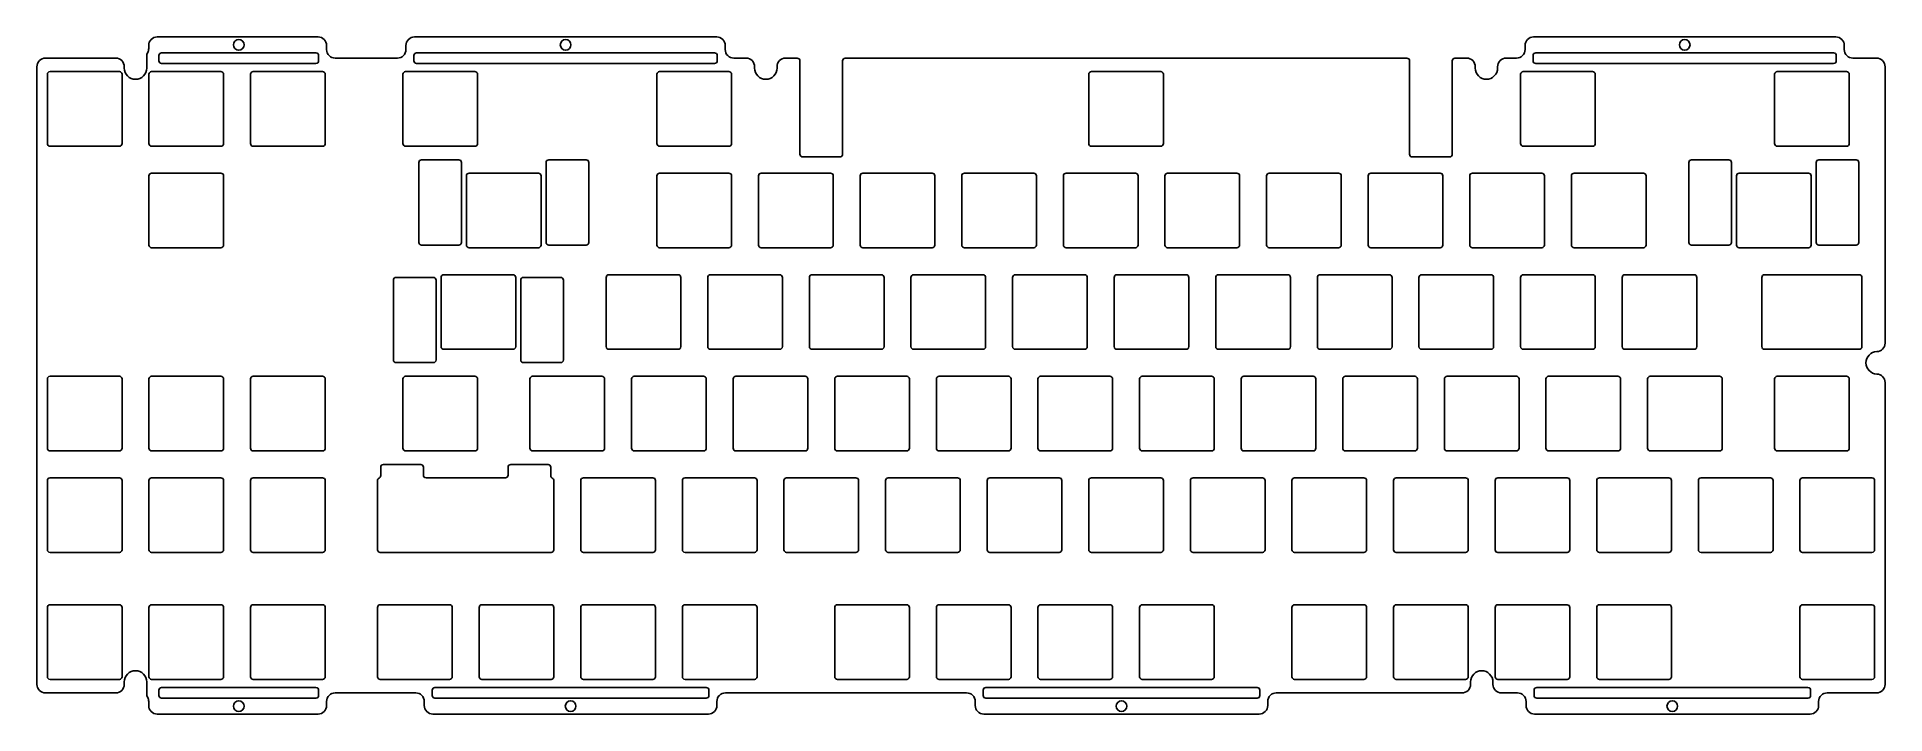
# Model space of a CAD drawing. Header units: millimetres. Extents: x -347 to -1, y -4 to 123.
import ezdxf

# ---------------------------------------------------------------- set-up
doc = ezdxf.new("R2010")
doc.units = ezdxf.units.MM
doc.layers.get('0').update_dxf_attribs({"linetype": 'CONTINUOUS'})

msp = doc.modelspace()

# ---------------------------------------------------------------- linework, layer by layer
for points in [[(-81.72, 118.56), (-81.72, 101.04, -0.414214), (-82.22, 100.54), (-89.23, 100.54, -0.414214), (-89.73, 101.04), (-89.73, 118.56, 0.414214), (-90.23, 119.06), (-195.52, 119.06, 0.414214), (-196.02, 118.56), (-196.02, 101.04, -0.414214), (-196.53, 100.54), (-203.53, 100.54, -0.414214), (-204.03, 101.04), (-204.03, 118.56, 0.414214), (-204.53, 119.06), (-206.73, 119.06, 0.414214), (-208.33, 117.46), (-208.33, 117.2, -1), (-212.53, 117.2), (-212.53, 117.46, 0.414214), (-214.13, 119.06), (-216.44, 119.06, -0.414214), (-218.04, 120.66), (-218.04, 121.44, 0.414214), (-219.64, 123.04), (-276.3, 123.04, 0.414214), (-277.9, 121.44), (-277.9, 120.66, -0.414214), (-279.5, 119.06), (-291.18, 119.06, -0.414213), (-292.78, 120.66), (-292.78, 121.44, 0.414213), (-294.38, 123.04), (-324.54, 123.04, 0.414214), (-326.14, 121.44), (-326.14, 120.85, -0.122858), (-326.33, 120.1, 0.122858), (-326.51, 119.35), (-326.51, 117.2, -1), (-330.71, 117.2), (-330.71, 117.46, 0.414214), (-332.31, 119.06), (-345.49, 119.06, 0.414214), (-347.09, 117.46), (-347.09, 1.6, 0.414214), (-345.49, 0), (-332.31, 0, 0.414214), (-330.71, 1.6), (-330.71, 2.05, -1), (-326.51, 2.05), (-326.51, -0.1, 0.122858), (-326.33, -0.85, -0.122858), (-326.14, -1.6), (-326.14, -2.38, 0.414214), (-324.54, -3.98), (-294.38, -3.98, 0.414214), (-292.78, -2.38), (-292.78, -1.6, -0.414214), (-291.18, 0), (-276.06, 0, -0.414214), (-274.46, -1.6), (-274.46, -2.38, 0.414214), (-272.86, -3.98), (-221.2, -3.98, 0.414214), (-219.6, -2.38), (-219.6, -1.6, -0.414214), (-218, 0), (-172.77, 0, -0.414214), (-171.17, -1.6), (-171.17, -2.38, 0.414214), (-169.57, -3.98), (-117.91, -3.98, 0.414214), (-116.31, -2.38), (-116.31, -1.6, -0.414214), (-114.71, 0), (-79.9, 0, 0.414214), (-78.3, 1.6), (-78.3, 2.05, -1), (-74.1, 2.05), (-74.1, 1.6, 0.414214), (-72.5, 0), (-69.49, 0, -0.414214), (-67.89, -1.6), (-67.89, -2.38, 0.414214), (-66.29, -3.98), (-14.62, -3.98, 0.414214), (-13.02, -2.38), (-13.02, -1.6, -0.414214), (-11.42, 0), (-2.18, 0, 0.414214), (-0.57, 1.6), (-0.57, 58.21, 0.404371), (-2.12, 59.81, -0.966833), (-2.12, 64.01, 0.404371), (-0.57, 65.61), (-0.57, 117.46, 0.414214), (-2.18, 119.06), (-6.61, 119.06, -0.414214), (-8.21, 120.66), (-8.21, 121.44, 0.414214), (-9.81, 123.04), (-66.47, 123.04, 0.414214), (-68.07, 121.44), (-68.07, 120.66, -0.414214), (-69.67, 119.06), (-71.62, 119.06, 0.414214), (-73.22, 117.46), (-73.22, 117.2, -1), (-77.42, 117.2), (-77.42, 117.46, 0.414214), (-79.02, 119.06), (-81.22, 119.06, 0.414214)], [(-294.27, 119.56), (-294.27, 118.56, -0.414214), (-294.77, 118.06), (-323.72, 118.06, -0.414214), (-324.22, 118.56), (-324.22, 119.56, -0.414214), (-323.72, 120.06), (-294.77, 120.06, -0.414214)], [(-219.54, 119.56), (-219.54, 118.56, -0.414214), (-220.04, 118.06), (-275.9, 118.06, -0.414214), (-276.4, 118.56), (-276.4, 119.56, -0.414214), (-275.9, 120.06), (-220.04, 120.06, -0.414214)], [(-66.57, 118.56), (-66.57, 119.56, -0.414214), (-66.07, 120.06), (-10.21, 120.06, -0.414214), (-9.71, 119.56), (-9.71, 118.56, -0.414214), (-10.21, 118.06), (-66.07, 118.06, -0.414214)], [(-331.64, 102.54), (-344.64, 102.54, -0.414214), (-345.14, 103.04), (-345.14, 116.04, -0.414214), (-344.64, 116.54), (-331.64, 116.54, -0.414214), (-331.14, 116.04), (-331.14, 103.04, -0.414214)], [(-312.59, 102.54), (-325.59, 102.54, -0.414214), (-326.09, 103.04), (-326.09, 116.04, -0.414214), (-325.59, 116.54), (-312.59, 116.54, -0.414214), (-312.09, 116.04), (-312.09, 103.04, -0.414214)], [(-307.04, 103.04), (-307.04, 116.04, -0.414214), (-306.54, 116.54), (-293.54, 116.54, -0.414214), (-293.04, 116.04), (-293.04, 103.04, -0.414214), (-293.54, 102.54), (-306.54, 102.54, -0.414214)], [(-264.46, 116.04), (-264.46, 103.04, -0.414214), (-264.96, 102.54), (-277.96, 102.54, -0.414214), (-278.46, 103.04), (-278.46, 116.04, -0.414214), (-277.96, 116.54), (-264.96, 116.54, -0.414214)], [(-216.84, 116.04), (-216.84, 103.04, -0.414214), (-217.34, 102.54), (-230.34, 102.54, -0.414214), (-230.84, 103.04), (-230.84, 116.04, -0.414214), (-230.34, 116.54), (-217.34, 116.54, -0.414214)], [(-136.38, 102.54), (-149.38, 102.54, -0.414214), (-149.88, 103.04), (-149.88, 116.04, -0.414214), (-149.38, 116.54), (-136.38, 116.54, -0.414214), (-135.88, 116.04), (-135.88, 103.04, -0.414214)], [(-54.91, 116.04), (-54.91, 103.04, -0.414214), (-55.41, 102.54), (-68.41, 102.54, -0.414214), (-68.91, 103.04), (-68.91, 116.04, -0.414214), (-68.41, 116.54), (-55.41, 116.54, -0.414214)], [(-7.29, 116.04), (-7.29, 103.04, -0.414214), (-7.79, 102.54), (-20.79, 102.54, -0.414214), (-21.29, 103.04), (-21.29, 116.04, -0.414214), (-20.79, 116.54), (-7.79, 116.54, -0.414214)], [(-326.09, 83.99), (-326.09, 96.99, -0.414214), (-325.59, 97.49), (-312.59, 97.49, -0.414214), (-312.09, 96.99), (-312.09, 83.99, -0.414214), (-312.59, 83.49), (-325.59, 83.49, -0.414214)], [(-267.49, 99.49), (-267.49, 84.49, -0.414214), (-267.99, 83.99), (-274.99, 83.99, -0.414214), (-275.49, 84.49), (-275.49, 99.49, -0.414214), (-274.99, 99.99), (-267.99, 99.99, -0.414214)], [(-253.06, 83.49, 0.414214), (-252.56, 83.99), (-252.56, 96.99, 0.414214), (-253.06, 97.49), (-266.06, 97.49, 0.414214), (-266.56, 96.99), (-266.56, 83.99, 0.414214), (-266.06, 83.49)], [(-251.12, 99.99), (-244.12, 99.99, -0.414214), (-243.62, 99.49), (-243.62, 84.49, -0.414214), (-244.12, 83.99), (-251.12, 83.99, -0.414214), (-251.62, 84.49), (-251.62, 99.49, -0.414214)], [(-217.34, 83.49), (-230.34, 83.49, -0.414214), (-230.84, 83.99), (-230.84, 96.99, -0.414214), (-230.34, 97.49), (-217.34, 97.49, -0.414214), (-216.84, 96.99), (-216.84, 83.99, -0.414214)], [(-198.29, 83.49), (-211.29, 83.49, -0.414214), (-211.79, 83.99), (-211.79, 96.99, -0.414214), (-211.29, 97.49), (-198.29, 97.49, -0.414214), (-197.79, 96.99), (-197.79, 83.99, -0.414214)], [(-192.74, 83.99), (-192.74, 96.99, -0.414214), (-192.24, 97.49), (-179.24, 97.49, -0.414214), (-178.74, 96.99), (-178.74, 83.99, -0.414214), (-179.24, 83.49), (-192.24, 83.49, -0.414214)], [(-160.19, 83.49), (-173.19, 83.49, -0.414214), (-173.69, 83.99), (-173.69, 96.99, -0.414214), (-173.19, 97.49), (-160.19, 97.49, -0.414214), (-159.69, 96.99), (-159.69, 83.99, -0.414214)], [(-154.64, 83.99), (-154.64, 96.99, -0.414214), (-154.14, 97.49), (-141.14, 97.49, -0.414214), (-140.64, 96.99), (-140.64, 83.99, -0.414214), (-141.14, 83.49), (-154.14, 83.49, -0.414214)], [(-122.09, 83.49), (-135.09, 83.49, -0.414214), (-135.59, 83.99), (-135.59, 96.99, -0.414214), (-135.09, 97.49), (-122.09, 97.49, -0.414214), (-121.59, 96.99), (-121.59, 83.99, -0.414214)], [(-116.54, 83.99), (-116.54, 96.99, -0.414214), (-116.04, 97.49), (-103.04, 97.49, -0.414214), (-102.54, 96.99), (-102.54, 83.99, -0.414214), (-103.04, 83.49), (-116.04, 83.49, -0.414214)], [(-83.99, 83.49, 0.414214), (-83.49, 83.99), (-83.49, 96.99, 0.414214), (-83.99, 97.49), (-96.99, 97.49, 0.414214), (-97.49, 96.99), (-97.49, 83.99, 0.414214), (-96.99, 83.49)], [(-64.94, 83.49), (-77.94, 83.49, -0.414214), (-78.44, 83.99), (-78.44, 96.99, -0.414214), (-77.94, 97.49), (-64.94, 97.49, -0.414214), (-64.44, 96.99), (-64.44, 83.99, -0.414214)], [(-45.89, 83.49, 0.414214), (-45.39, 83.99), (-45.39, 96.99, 0.414214), (-45.89, 97.49), (-58.89, 97.49, 0.414214), (-59.39, 96.99), (-59.39, 83.99, 0.414214), (-58.89, 83.49)], [(-36.87, 99.99), (-29.87, 99.99, -0.414214), (-29.37, 99.49), (-29.37, 84.49, -0.414214), (-29.87, 83.99), (-36.87, 83.99, -0.414214), (-37.37, 84.49), (-37.37, 99.49, -0.414214)], [(-14.93, 83.49, 0.414214), (-14.43, 83.99), (-14.43, 96.99, 0.414214), (-14.93, 97.49), (-27.93, 97.49, 0.414214), (-28.43, 96.99), (-28.43, 83.99, 0.414214), (-27.93, 83.49)], [(-5.49, 99.49), (-5.49, 84.49, -0.414214), (-5.99, 83.99), (-12.99, 83.99, -0.414214), (-13.49, 84.49), (-13.49, 99.49, -0.414214), (-12.99, 99.99), (-5.99, 99.99, -0.414214)], [(-272.26, 77.44), (-272.26, 62.44, -0.414214), (-272.76, 61.94), (-279.76, 61.94, -0.414214), (-280.26, 62.44), (-280.26, 77.44, -0.414214), (-279.76, 77.94), (-272.76, 77.94, -0.414214)], [(-270.82, 78.44, 0.414214), (-271.32, 77.94), (-271.32, 64.94, 0.414214), (-270.82, 64.44), (-257.82, 64.44, 0.414214), (-257.32, 64.94), (-257.32, 77.94, 0.414214), (-257.82, 78.44)], [(-248.38, 77.44), (-248.38, 62.44, -0.414214), (-248.88, 61.94), (-255.88, 61.94, -0.414214), (-256.38, 62.44), (-256.38, 77.44, -0.414214), (-255.88, 77.94), (-248.88, 77.94, -0.414214)], [(-239.86, 78.44, 0.414214), (-240.36, 77.94), (-240.36, 64.94, 0.414214), (-239.86, 64.44), (-226.86, 64.44, 0.414214), (-226.36, 64.94), (-226.36, 77.94, 0.414214), (-226.86, 78.44)], [(-221.31, 64.94), (-221.31, 77.94, -0.414214), (-220.81, 78.44), (-207.81, 78.44, -0.414214), (-207.31, 77.94), (-207.31, 64.94, -0.414214), (-207.81, 64.44), (-220.81, 64.44, -0.414214)], [(-188.76, 64.44, 0.414214), (-188.26, 64.94), (-188.26, 77.94, 0.414214), (-188.76, 78.44), (-201.76, 78.44, 0.414214), (-202.26, 77.94), (-202.26, 64.94, 0.414214), (-201.76, 64.44)], [(-169.71, 64.44), (-182.71, 64.44, -0.414214), (-183.21, 64.94), (-183.21, 77.94, -0.414214), (-182.71, 78.44), (-169.71, 78.44, -0.414214), (-169.21, 77.94), (-169.21, 64.94, -0.414214)], [(-150.66, 64.44), (-163.66, 64.44, -0.414214), (-164.16, 64.94), (-164.16, 77.94, -0.414214), (-163.66, 78.44), (-150.66, 78.44, -0.414214), (-150.16, 77.94), (-150.16, 64.94, -0.414214)], [(-131.61, 64.44), (-144.61, 64.44, -0.414214), (-145.11, 64.94), (-145.11, 77.94, -0.414214), (-144.61, 78.44), (-131.61, 78.44, -0.414214), (-131.11, 77.94), (-131.11, 64.94, -0.414214)], [(-112.56, 64.44), (-125.56, 64.44, -0.414214), (-126.06, 64.94), (-126.06, 77.94, -0.414214), (-125.56, 78.44), (-112.56, 78.44, -0.414214), (-112.06, 77.94), (-112.06, 64.94, -0.414214)], [(-93.51, 64.44), (-106.51, 64.44, -0.414214), (-107.01, 64.94), (-107.01, 77.94, -0.414214), (-106.51, 78.44), (-93.51, 78.44, -0.414214), (-93.01, 77.94), (-93.01, 64.94, -0.414214)], [(-87.96, 64.94), (-87.96, 77.94, -0.414214), (-87.46, 78.44), (-74.46, 78.44, -0.414214), (-73.96, 77.94), (-73.96, 64.94, -0.414214), (-74.46, 64.44), (-87.46, 64.44, -0.414214)], [(-55.41, 64.44), (-68.41, 64.44, -0.414214), (-68.91, 64.94), (-68.91, 77.94, -0.414214), (-68.41, 78.44), (-55.41, 78.44, -0.414214), (-54.91, 77.94), (-54.91, 64.94, -0.414214)], [(-36.36, 64.44), (-49.36, 64.44, -0.414214), (-49.86, 64.94), (-49.86, 77.94, -0.414214), (-49.36, 78.44), (-36.36, 78.44, -0.414214), (-35.86, 77.94), (-35.86, 64.94, -0.414214)], [(-23.17, 78.44), (-5.41, 78.44, -0.414214), (-4.91, 77.94), (-4.91, 64.94, -0.414214), (-5.41, 64.44), (-23.17, 64.44, -0.414214), (-23.67, 64.94), (-23.67, 77.94, -0.414214)], [(-331.64, 45.39, 0.414214), (-331.14, 45.89), (-331.14, 58.89, 0.414214), (-331.64, 59.39), (-344.64, 59.39, 0.414214), (-345.14, 58.89), (-345.14, 45.89, 0.414214), (-344.64, 45.39)], [(-312.59, 45.39), (-325.59, 45.39, -0.414214), (-326.09, 45.89), (-326.09, 58.89, -0.414214), (-325.59, 59.39), (-312.59, 59.39, -0.414214), (-312.09, 58.89), (-312.09, 45.89, -0.414214)], [(-306.54, 59.39), (-293.54, 59.39, -0.414214), (-293.04, 58.89), (-293.04, 45.89, -0.414214), (-293.54, 45.39), (-306.54, 45.39, -0.414214), (-307.04, 45.89), (-307.04, 58.89, -0.414214)], [(-264.96, 45.39), (-277.96, 45.39, -0.414214), (-278.46, 45.89), (-278.46, 58.89, -0.414214), (-277.96, 59.39), (-264.96, 59.39, -0.414214), (-264.46, 58.89), (-264.46, 45.89, -0.414214)], [(-254.65, 45.89), (-254.65, 58.89, -0.414214), (-254.15, 59.39), (-241.15, 59.39, -0.414214), (-240.65, 58.89), (-240.65, 45.89, -0.414214), (-241.15, 45.39), (-254.15, 45.39, -0.414214)], [(-222.1, 45.39), (-235.1, 45.39, -0.414214), (-235.6, 45.89), (-235.6, 58.89, -0.414214), (-235.1, 59.39), (-222.1, 59.39, -0.414214), (-221.6, 58.89), (-221.6, 45.89, -0.414214)], [(-203.05, 45.39), (-216.05, 45.39, -0.414214), (-216.55, 45.89), (-216.55, 58.89, -0.414214), (-216.05, 59.39), (-203.05, 59.39, -0.414214), (-202.55, 58.89), (-202.55, 45.89, -0.414214)], [(-184, 45.39), (-197, 45.39, -0.414214), (-197.5, 45.89), (-197.5, 58.89, -0.414214), (-197, 59.39), (-184, 59.39, -0.414214), (-183.5, 58.89), (-183.5, 45.89, -0.414214)], [(-164.95, 45.39, 0.414214), (-164.45, 45.89), (-164.45, 58.89, 0.414214), (-164.95, 59.39), (-177.95, 59.39, 0.414214), (-178.45, 58.89), (-178.45, 45.89, 0.414214), (-177.95, 45.39)], [(-145.9, 45.39), (-158.9, 45.39, -0.414214), (-159.4, 45.89), (-159.4, 58.89, -0.414214), (-158.9, 59.39), (-145.9, 59.39, -0.414214), (-145.4, 58.89), (-145.4, 45.89, -0.414214)], [(-126.85, 45.39), (-139.85, 45.39, -0.414214), (-140.35, 45.89), (-140.35, 58.89, -0.414214), (-139.85, 59.39), (-126.85, 59.39, -0.414214), (-126.35, 58.89), (-126.35, 45.89, -0.414214)], [(-107.8, 45.39), (-120.8, 45.39, -0.414214), (-121.3, 45.89), (-121.3, 58.89, -0.414214), (-120.8, 59.39), (-107.8, 59.39, -0.414214), (-107.3, 58.89), (-107.3, 45.89, -0.414214)], [(-102.25, 45.89), (-102.25, 58.89, -0.414214), (-101.75, 59.39), (-88.75, 59.39, -0.414214), (-88.25, 58.89), (-88.25, 45.89, -0.414214), (-88.75, 45.39), (-101.75, 45.39, -0.414214)], [(-69.7, 45.39), (-82.7, 45.39, -0.414214), (-83.2, 45.89), (-83.2, 58.89, -0.414214), (-82.7, 59.39), (-69.7, 59.39, -0.414214), (-69.2, 58.89), (-69.2, 45.89, -0.414214)], [(-64.15, 45.89), (-64.15, 58.89, -0.414214), (-63.65, 59.39), (-50.65, 59.39, -0.414214), (-50.15, 58.89), (-50.15, 45.89, -0.414214), (-50.65, 45.39), (-63.65, 45.39, -0.414214)], [(-45.1, 45.89), (-45.1, 58.89, -0.414214), (-44.6, 59.39), (-31.6, 59.39, -0.414214), (-31.1, 58.89), (-31.1, 45.89, -0.414214), (-31.6, 45.39), (-44.6, 45.39, -0.414214)], [(-7.79, 45.39), (-20.79, 45.39, -0.414214), (-21.29, 45.89), (-21.29, 58.89, -0.414214), (-20.79, 59.39), (-7.79, 59.39, -0.414214), (-7.29, 58.89), (-7.29, 45.89, -0.414214)], [(-282.93, 40.29, 0.294347), (-282.64, 40.75), (-282.64, 42.34, -0.414214), (-282.14, 42.84), (-275.14, 42.84, -0.414214), (-274.64, 42.34), (-274.64, 40.84, 0.414214), (-274.14, 40.34), (-259.26, 40.34, 0.414214), (-258.76, 40.84), (-258.76, 42.34, -0.414214), (-258.26, 42.84), (-251.26, 42.84, -0.414214), (-250.76, 42.34), (-250.76, 40.75, 0.294347), (-250.47, 40.29, -0.294347), (-250.18, 39.84), (-250.18, 26.84, -0.414214), (-250.68, 26.34), (-260.2, 26.34), (-273.2, 26.34), (-282.73, 26.34, -0.414214), (-283.23, 26.84), (-283.23, 39.84, -0.294347)], [(-331.64, 26.34), (-344.64, 26.34, -0.414214), (-345.14, 26.84), (-345.14, 39.84, -0.414214), (-344.64, 40.34), (-331.64, 40.34, -0.414214), (-331.14, 39.84), (-331.14, 26.84, -0.414214)], [(-312.59, 26.34, 0.414214), (-312.09, 26.84), (-312.09, 39.84, 0.414214), (-312.59, 40.34), (-325.59, 40.34, 0.414214), (-326.09, 39.84), (-326.09, 26.84, 0.414214), (-325.59, 26.34)], [(-293.54, 26.34, 0.414214), (-293.04, 26.84), (-293.04, 39.84, 0.414214), (-293.54, 40.34), (-306.54, 40.34, 0.414214), (-307.04, 39.84), (-307.04, 26.84, 0.414214), (-306.54, 26.34)], [(-231.62, 26.34), (-244.63, 26.34, -0.414214), (-245.13, 26.84), (-245.13, 39.84, -0.414214), (-244.63, 40.34), (-231.62, 40.34, -0.414214), (-231.12, 39.84), (-231.12, 26.84, -0.414214)], [(-212.57, 26.34), (-225.58, 26.34, -0.414214), (-226.08, 26.84), (-226.08, 39.84, -0.414214), (-225.58, 40.34), (-212.57, 40.34, -0.414214), (-212.07, 39.84), (-212.07, 26.84, -0.414214)], [(-193.53, 26.34), (-206.53, 26.34, -0.414214), (-207.03, 26.84), (-207.03, 39.84, -0.414214), (-206.53, 40.34), (-193.53, 40.34, -0.414214), (-193.03, 39.84), (-193.03, 26.84, -0.414214)], [(-174.48, 26.34, 0.414214), (-173.98, 26.84), (-173.98, 39.84, 0.414214), (-174.48, 40.34), (-187.47, 40.34, 0.414214), (-187.97, 39.84), (-187.97, 26.84, 0.414214), (-187.47, 26.34)], [(-155.43, 26.34), (-168.43, 26.34, -0.414214), (-168.93, 26.84), (-168.93, 39.84, -0.414214), (-168.43, 40.34), (-155.43, 40.34, -0.414214), (-154.93, 39.84), (-154.93, 26.84, -0.414214)], [(-136.38, 26.34), (-149.38, 26.34, -0.414214), (-149.88, 26.84), (-149.88, 39.84, -0.414214), (-149.38, 40.34), (-136.38, 40.34, -0.414214), (-135.88, 39.84), (-135.88, 26.84, -0.414214)], [(-117.33, 26.34), (-130.32, 26.34, -0.414214), (-130.82, 26.84), (-130.82, 39.84, -0.414214), (-130.32, 40.34), (-117.33, 40.34, -0.414214), (-116.83, 39.84), (-116.83, 26.84, -0.414214)], [(-98.28, 26.34), (-111.28, 26.34, -0.414214), (-111.78, 26.84), (-111.78, 39.84, -0.414214), (-111.28, 40.34), (-98.28, 40.34, -0.414214), (-97.78, 39.84), (-97.78, 26.84, -0.414214)], [(-79.22, 26.34), (-92.22, 26.34, -0.414214), (-92.73, 26.84), (-92.73, 39.84, -0.414214), (-92.22, 40.34), (-79.22, 40.34, -0.414214), (-78.72, 39.84), (-78.72, 26.84, -0.414214)], [(-60.17, 26.34), (-73.17, 26.34, -0.414214), (-73.68, 26.84), (-73.68, 39.84, -0.414214), (-73.17, 40.34), (-60.17, 40.34, -0.414214), (-59.68, 39.84), (-59.68, 26.84, -0.414214)], [(-41.12, 26.34), (-54.13, 26.34, -0.414214), (-54.63, 26.84), (-54.63, 39.84, -0.414214), (-54.13, 40.34), (-41.12, 40.34, -0.414214), (-40.62, 39.84), (-40.62, 26.84, -0.414214)], [(-22.07, 26.34, 0.414214), (-21.58, 26.84), (-21.58, 39.84, 0.414214), (-22.07, 40.34), (-35.08, 40.34, 0.414214), (-35.58, 39.84), (-35.58, 26.84, 0.414214), (-35.08, 26.34)], [(-3.02, 26.34), (-16.02, 26.34, -0.414214), (-16.53, 26.84), (-16.53, 39.84, -0.414214), (-16.02, 40.34), (-3.02, 40.34, -0.414214), (-2.53, 39.84), (-2.53, 26.84, -0.414214)], [(-331.64, 2.52), (-344.64, 2.52, -0.414214), (-345.14, 3.02), (-345.14, 16.02, -0.414214), (-344.64, 16.52), (-331.64, 16.52, -0.414214), (-331.14, 16.02), (-331.14, 3.02, -0.414214)], [(-312.59, 2.52), (-325.59, 2.52, -0.414214), (-326.09, 3.02), (-326.09, 16.02, -0.414214), (-325.59, 16.52), (-312.59, 16.52, -0.414214), (-312.09, 16.02), (-312.09, 3.02, -0.414214)], [(-293.54, 2.52), (-306.54, 2.52, -0.414214), (-307.04, 3.02), (-307.04, 16.02, -0.414214), (-306.54, 16.52), (-293.54, 16.52, -0.414214), (-293.04, 16.02), (-293.04, 3.02, -0.414214)], [(-269.73, 2.52), (-282.73, 2.52, -0.414214), (-283.23, 3.02), (-283.23, 16.02, -0.414214), (-282.73, 16.52), (-269.73, 16.52, -0.414214), (-269.23, 16.02), (-269.23, 3.02, -0.414214)], [(-250.68, 2.52), (-263.68, 2.52, -0.414214), (-264.18, 3.02), (-264.18, 16.02, -0.414214), (-263.68, 16.52), (-250.68, 16.52, -0.414214), (-250.18, 16.02), (-250.18, 3.02, -0.414214)], [(-231.62, 2.52), (-244.63, 2.52, -0.414214), (-245.13, 3.02), (-245.13, 16.02, -0.414214), (-244.63, 16.52), (-231.62, 16.52, -0.414214), (-231.12, 16.02), (-231.12, 3.02, -0.414214)], [(-212.57, 2.52, 0.414214), (-212.07, 3.02), (-212.07, 16.02, 0.414214), (-212.57, 16.52), (-225.58, 16.52, 0.414214), (-226.08, 16.02), (-226.08, 3.02, 0.414214), (-225.58, 2.52)], [(-184, 2.52), (-197, 2.52, -0.414214), (-197.5, 3.02), (-197.5, 16.02, -0.414214), (-197, 16.52), (-184, 16.52, -0.414214), (-183.5, 16.02), (-183.5, 3.02, -0.414214)], [(-164.95, 2.52), (-177.95, 2.52, -0.414214), (-178.45, 3.02), (-178.45, 16.02, -0.414214), (-177.95, 16.52), (-164.95, 16.52, -0.414214), (-164.45, 16.02), (-164.45, 3.02, -0.414214)], [(-145.9, 2.52), (-158.9, 2.52, -0.414214), (-159.4, 3.02), (-159.4, 16.02, -0.414214), (-158.9, 16.52), (-145.9, 16.52, -0.414214), (-145.4, 16.02), (-145.4, 3.02, -0.414214)], [(-126.85, 2.52), (-139.85, 2.52, -0.414214), (-140.35, 3.02), (-140.35, 16.02, -0.414214), (-139.85, 16.52), (-126.85, 16.52, -0.414214), (-126.35, 16.02), (-126.35, 3.02, -0.414214)], [(-98.28, 2.52), (-111.28, 2.52, -0.414214), (-111.78, 3.02), (-111.78, 16.02, -0.414214), (-111.28, 16.52), (-98.28, 16.52, -0.414214), (-97.78, 16.02), (-97.78, 3.02, -0.414214)], [(-79.22, 2.52), (-92.22, 2.52, -0.414214), (-92.73, 3.02), (-92.73, 16.02, -0.414214), (-92.22, 16.52), (-79.22, 16.52, -0.414214), (-78.72, 16.02), (-78.72, 3.02, -0.414214)], [(-60.17, 2.52), (-73.17, 2.52, -0.414214), (-73.68, 3.02), (-73.68, 16.02, -0.414214), (-73.17, 16.52), (-60.17, 16.52, -0.414214), (-59.68, 16.02), (-59.68, 3.02, -0.414214)], [(-41.12, 2.52, 0.414214), (-40.62, 3.02), (-40.62, 16.02, 0.414214), (-41.12, 16.52), (-54.13, 16.52, 0.414214), (-54.63, 16.02), (-54.63, 3.02, 0.414214), (-54.13, 2.52)], [(-3.02, 2.52), (-16.02, 2.52, -0.414214), (-16.53, 3.02), (-16.53, 16.02, -0.414214), (-16.02, 16.52), (-3.02, 16.52, -0.414214), (-2.53, 16.02), (-2.53, 3.02, -0.414214)], [(-294.27, 0.5), (-294.27, -0.5, -0.414214), (-294.77, -1), (-323.72, -1, -0.414214), (-324.22, -0.5), (-324.22, 0.5, -0.414214), (-323.72, 1), (-294.77, 1, -0.414214)], [(-272.96, -0.5), (-272.96, 0.5, -0.414214), (-272.46, 1), (-221.6, 1, -0.414214), (-221.1, 0.5), (-221.1, -0.5, -0.414214), (-221.6, -1), (-272.46, -1, -0.414214)], [(-169.68, -0.5), (-169.68, 0.5, -0.414214), (-169.17, 1), (-118.31, 1, -0.414214), (-117.81, 0.5), (-117.81, -0.5, -0.414214), (-118.31, -1), (-169.17, -1, -0.414214)], [(-14.52, 0.5), (-14.52, -0.5, -0.414214), (-15.02, -1), (-65.89, -1, -0.414214), (-66.39, -0.5), (-66.39, 0.5, -0.414214), (-65.89, 1), (-15.02, 1, -0.414214)]]:
    msp.add_lwpolyline(points, format="xyb", close=True)
for centre in [(-309.25, 121.55), (-247.97, 121.55), (-38.14, 121.55), (-309.25, -2.49), (-247.03, -2.49), (-143.74, -2.49), (-40.46, -2.49)]:
    msp.add_circle(centre, 1)

doc.saveas('drawing.dxf')
